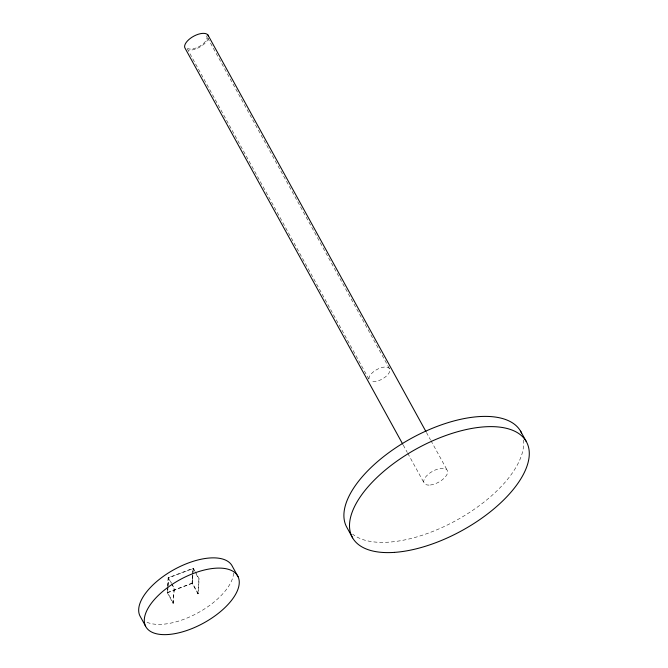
<?xml version="1.0" encoding="UTF-8"?>
<svg xmlns="http://www.w3.org/2000/svg" width="668" height="668" viewBox="0 0 668 668"><rect width="100%" height="100%" fill="white"/><g stroke="black" fill="none" stroke-linecap="round" stroke-linejoin="round"><path stroke-width="0.5" stroke-dasharray="3.34 2.5" d="M171.943 584.007L174.348 588.374L173.112 603.338L167.209 592.591L167.518 587.648M167.576 586.654L168.136 577.745L193.286 568.201L194.764 570.881M167.693 589.493L167.509 592.466L173.413 603.204M167.944 585.544L168.436 577.628L171.459 583.131M168.019 586.788L167.643 592.716L192.2 583.398L192.693 575.49M168.085 585.794L168.578 577.887L193.127 568.568L192.943 571.532M173.112 603.338L174.047 588.491L171.584 584.016M192.551 575.231L192.058 583.139L197.962 593.885L199.198 578.947L195.256 571.783M192.618 574.246L192.985 568.309L194.572 571.19M198.262 593.752L192.359 583.014L192.852 575.106M192.918 574.121L193.286 568.201M197.962 593.885L198.897 579.056L195.056 572.067M167.209 592.591L192.359 583.014M426.443 432.472L430.459 439.778M430.969 440.688L447.042 469.93M389.361 368.435L206.504 35.822A11.581 5.453 -28.8 0 1 201.227 45.29A11.581 5.453 -28.8 0 1 187.867 48.597M187.157 48.589L369.504 380.284M403.255 445.097L407.271 452.403M407.772 453.321L424.355 483.473M168.136 577.745L171.091 583.122M523.462 440.003A99.298 46.768 -28.8 0 1 456.486 520.272A99.298 46.768 -28.8 0 1 352.629 534.133M208.332 38.368A13.243 6.237 -28.8 0 1 188.685 50.1M368.97 378.956A11.581 5.453 -28.8 0 1 382.355 367.4A11.581 5.453 -28.8 0 1 387.899 374.523A11.581 5.453 -28.8 0 1 370.723 381.211M233.6 573.119A52.446 24.699 -28.8 0 1 198.237 612.681A52.446 24.699 -28.8 0 1 145.724 621.649M430.409 485.001A13.243 6.237 -28.8 0 0 447.652 471.449A13.243 6.237 -28.8 0 0 429.023 473.654A13.243 6.237 -28.8 0 0 430.409 485.001"/><path stroke-width="1" d="M520.572 431.161L526.2 441.389M207.923 34.978L425.942 431.553M402.754 444.178L185.236 48.522A13.243 6.237 -28.8 0 1 194.229 35.938A13.243 6.237 -28.8 0 1 208.533 36.498M352.612 537.849L346.984 527.611A99.298 46.768 -28.8 0 1 412.298 437.824A99.298 46.768 -28.8 0 1 521.499 432.964M238.067 576.726A52.446 24.699 -28.8 0 0 159.477 594.32A52.446 24.699 -28.8 0 0 177.805 633.055A52.446 24.699 -28.8 0 0 238.067 576.726L232.439 566.497A52.446 24.699 -28.8 0 0 175.575 568.769A52.446 24.699 -28.8 0 0 139.871 615.771L145.499 626.008M394.554 552.378A99.298 46.768 -28.8 0 0 529.29 453.522A99.298 46.768 -28.8 0 0 394.37 462.957A99.298 46.768 -28.8 0 0 394.554 552.378"/></g></svg>
